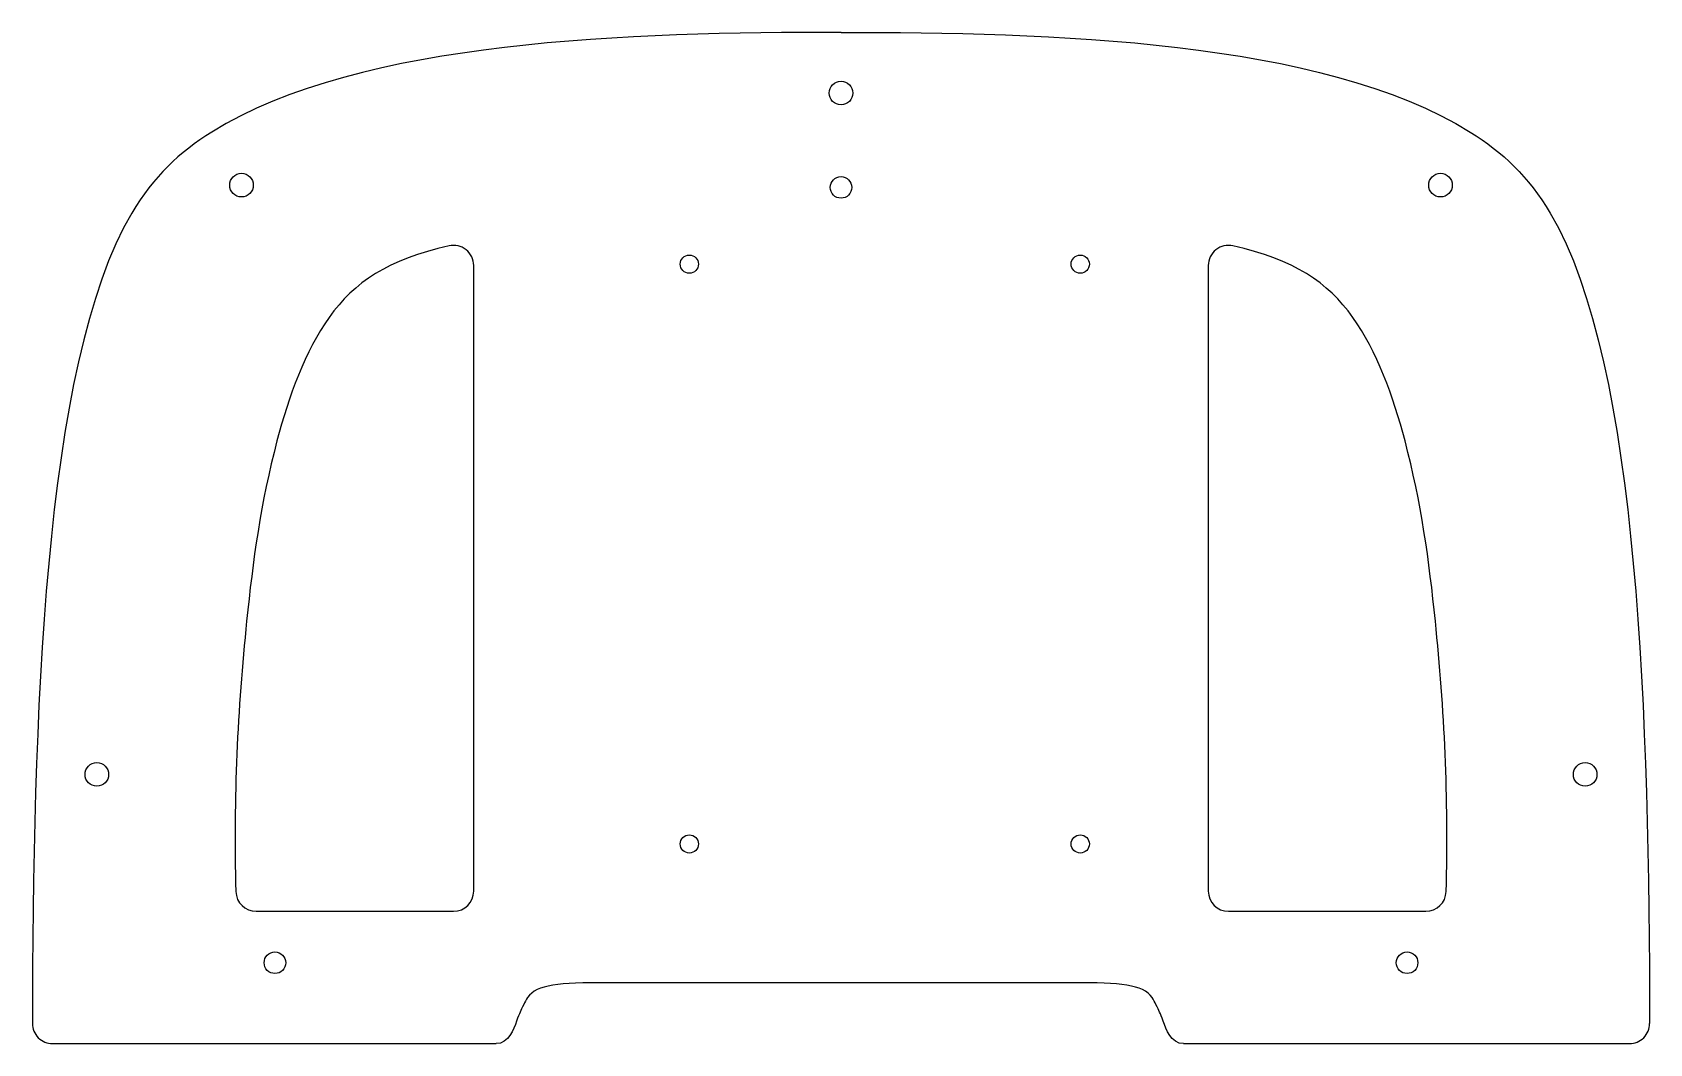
# Model space of a CAD drawing. Header units: millimetres. Extents: x -120 to 120, y 5 to 155.
import ezdxf

# ---------------------------------------------------------------- set-up
doc = ezdxf.new("R2010")
doc.units = ezdxf.units.MM

msp = doc.modelspace()

# ---------------------------------------------------------------- linework, layer by layer
at = {"color": 7, "linetype": 'Continuous', "lineweight": 25}
for p, q in [((-54.5, 27.63), (-54.5, 120.41)), ((54.5, 120.41), (54.5, 27.63)), ((-86.79, 24.63), (-57.5, 24.63)), ((57.5, 24.63), (86.79, 24.63)), ((34.37, 14.04), (-34.71, 14.04)), ((-116.99, 5), (-51.17, 5)), ((50.83, 5), (116.99, 5))]:
    msp.add_line(p, q, dxfattribs=at)
for centre, radius in [((0, 146), 1.75), ((-88.96, 132.34), 1.75), ((0, 132), 1.6), ((88.96, 132.34), 1.75), ((-22.5, 120.62), 1.35), ((35.5, 120.62), 1.35), ((-110.42, 44.93), 1.75), ((110.42, 44.93), 1.75), ((-22.5, 34.62), 1.35), ((35.5, 34.62), 1.35), ((-84, 17), 1.6), ((84, 17), 1.6)]:
    msp.add_circle(centre, radius, dxfattribs=at)
for centre, start, end in [((-57.5, 120.41), 0, 102.781), ((57.5, 120.41), 77.219, 180), ((-86.79, 27.63), 181.6756, 270), ((-57.5, 27.63), 270, 0), ((57.5, 27.63), 180, 270), ((86.79, 27.63), 270, 358.3244), ((-116.99, 8), 179.8574, 270), ((116.99, 8), 270, 0.1426)]:
    msp.add_arc(centre, 3, start, end, dxfattribs=at)
for points, knots in [([(0, 155), (-30.57, 155), (-80.34, 153.73), (-118.23, 118.58), (-119.88, 52.11), (-119.99, 8.01)], [0, 0, 0, 0, 0.4580175, 0.5580175, 0.9744301, 0.9744301, 0.9744301, 0.9744301]), ([(0, 155), (30.57, 155), (80.34, 153.73), (118.23, 118.58), (119.88, 52.11), (119.99, 8.01)], [0, 0, 0, 0, 0.4580175, 0.5580175, 0.9744301, 0.9744301, 0.9744301, 0.9744301]), ([(-58.16, 123.34), (-67.24, 121.28), (-77.02, 114.71), (-85.21, 91.89), (-89.07, 63.36), (-90.2, 41.57), (-89.79, 27.54)], [0.0210213, 0.0210213, 0.0210213, 0.0210213, 0.2040237, 0.3799706, 0.6192607, 0.9743865, 0.9743865, 0.9743865, 0.9743865]), ([(89.79, 27.54), (90.2, 41.57), (89.07, 63.36), (85.21, 91.89), (77.02, 114.71), (67.24, 121.28), (58.16, 123.34)], [0.0210213, 0.0210213, 0.0210213, 0.0210213, 0.3761471, 0.6154373, 0.7913842, 0.9743865, 0.9743865, 0.9743865, 0.9743865]), ([(-34.71, 14.04), (-41.85, 14.04), (-45.71, 13.74), (-47.55, 9.78), (-47.74, 9.6), (-49.3, 5), (-51.17, 5)], [0, 0, 0, 0, 0.435538, 0.5127, 0.771626, 1, 1, 1, 1]), ([(50.83, 5), (48.96, 5), (47.4, 9.6), (47.21, 9.78), (45.37, 13.74), (41.51, 14.04), (34.37, 14.04)], [0, 0, 0, 0, 0.228374, 0.4873, 0.564462, 1, 1, 1, 1])]:
    msp.add_open_spline(points, degree=3, knots=knots, dxfattribs=at)

doc.saveas('drawing.dxf')
